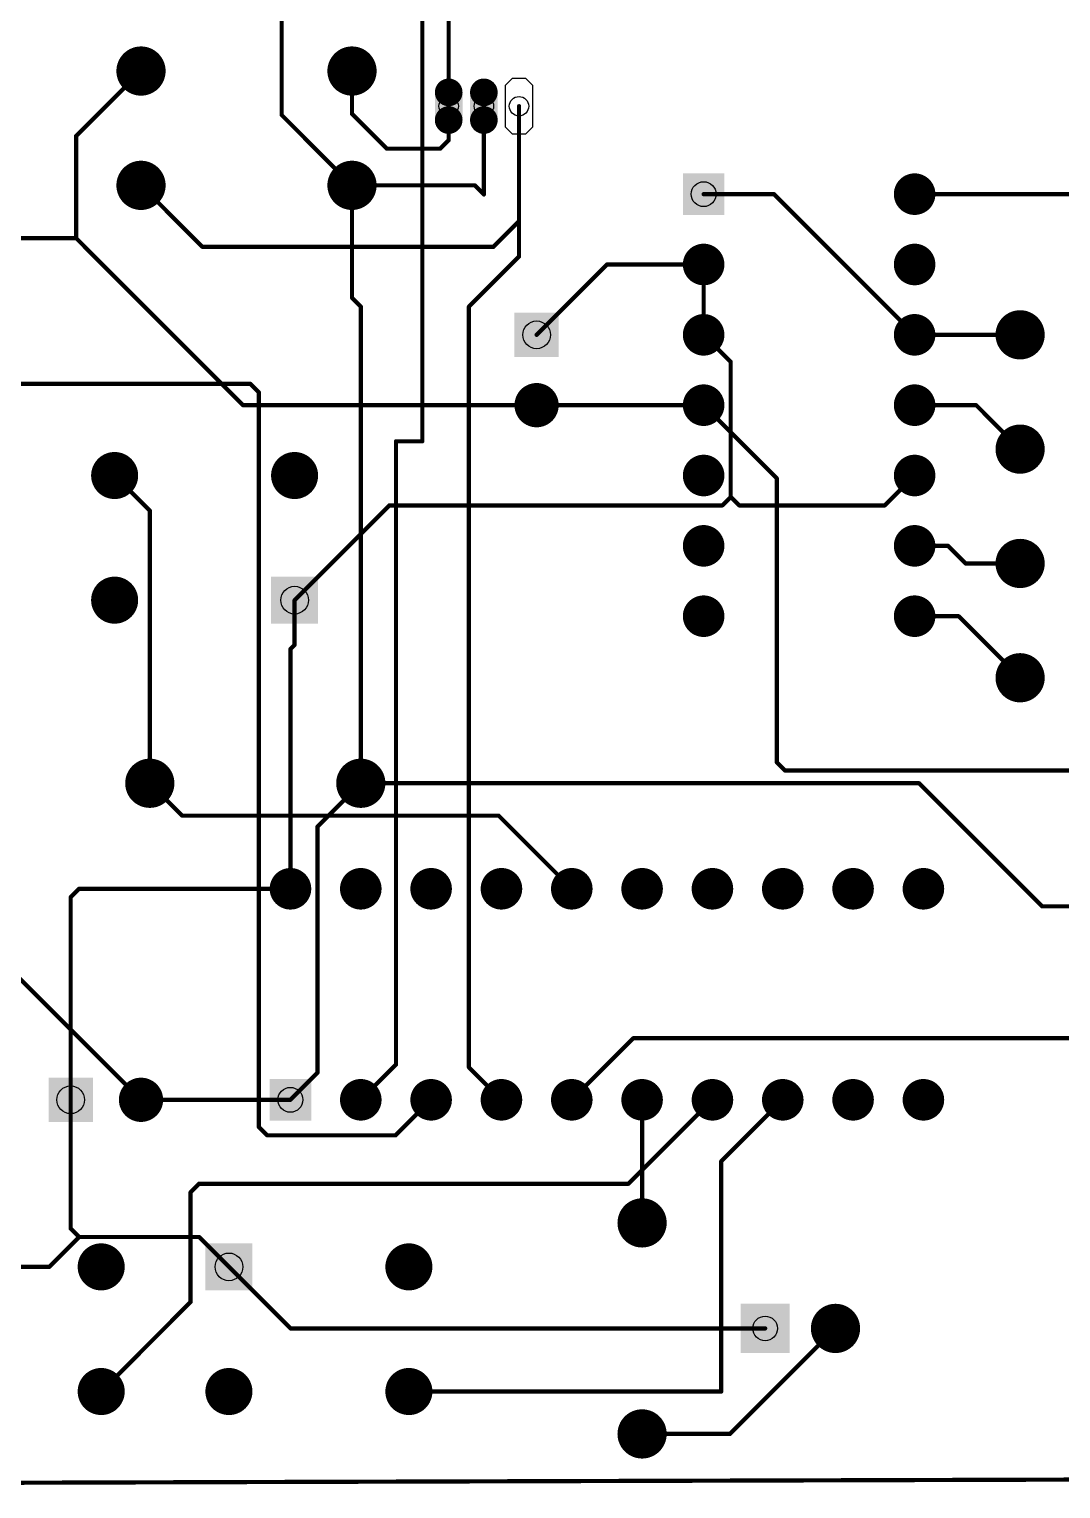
# Model space of a CAD drawing. Extents: x 0 to 4.18, y 0 to 3.93.
# Drawn here: x 1.891 to 3.358, y -0.003 to 2.072 of the extents above; entities that cross this region are included whole.
import ezdxf

# ---------------------------------------------------------------- set-up
doc = ezdxf.new("R2010")
doc.units = 0
for name, color, linetype in [('Board_Outline', 13, 'CONTINUOUS'), ('Bottom', 6, 'CONTINUOUS'), ('Drill_Bottom', 8, 'CONTINUOUS'), ('Drill_Top', 7, 'CONTINUOUS'), ('Top', 5, 'CONTINUOUS')]:
    doc.layers.add(name, color=color, linetype=linetype)

msp = doc.modelspace()

# ---------------------------------------------------------------- linework, layer by layer
at = {"layer": 'Board_Outline', "linetype": 'CONTINUOUS', "const_width": 0.006}
msp.add_lwpolyline([(0, 3.925), (4.1625, 3.925), (4.175, 0.0125), (0, 0), (0, 1.9), (0, 3.925)], dxfattribs=at)
at = {"layer": 'Bottom', "linetype": 'CONTINUOUS', "const_width": 0.006}
for points in [[(2.25, 1.95), (2.25, 2.4265)], [(2.4875, 2.1967), (2.4875, 1.9625)], [(2.45, 2.1393), (2.45, 1.4861)], [(2.35, 1.85), (2.25, 1.95)], [(2.5875, 1.9625), (2.5875, 1.7487)], [(2.35, 1.6903), (2.35, 1.85)], [(2.95, 1.8375), (2.85, 1.8375)], [(3.15, 1.6375), (2.95, 1.8375)], [(3.5035, 1.8375), (3.15, 1.8375)], [(2.5875, 1.7487), (2.5162, 1.6774)], [(2.85, 1.7375), (2.85, 1.6375)], [(2.3625, 1.6778), (2.35, 1.6903)], [(2.3625, 1), (2.3625, 1.6778)], [(2.5162, 1.6774), (2.5162, 0.5963)], [(1.3931, 1.5678), (2.2055, 1.5678)], [(2.2055, 1.5678), (2.2175, 1.5558)], [(2.2175, 1.5558), (2.2175, 0.5115)], [(2.85, 1.5375), (2.954, 1.4335)], [(2.45, 1.4861), (2.4125, 1.4861)], [(2.4125, 1.4861), (2.4125, 0.6)], [(2.0625, 1.3875), (2.0125, 1.4375)], [(2.954, 1.4335), (2.954, 1.03)], [(2.0625, 1), (2.0625, 1.3875)], [(2.2684, 1.1968), (2.2684, 1.2603)], [(2.2625, 1.1909), (2.2684, 1.1968)], [(2.2625, 0.85), (2.2625, 1.1909)], [(2.954, 1.03), (2.966, 1.018)], [(2.966, 1.018), (3.5609, 1.018)], [(2.301, 0.9385), (2.3625, 1)], [(2.301, 0.5885), (2.301, 0.9385)], [(1.8375, 0.7625), (2.05, 0.55)], [(2.4125, 0.6), (2.3625, 0.55)], [(2.2625, 0.55), (2.301, 0.5885)], [(2.5162, 0.5963), (2.5625, 0.55)], [(1.95, 0.55), (1.95, 0.367)], [(2.412, 0.4995), (2.4625, 0.55)], [(2.7625, 0.433), (2.7625, 0.55)], [(2.2175, 0.5115), (2.2295, 0.4995)], [(2.2295, 0.4995), (2.412, 0.4995)], [(2.7625, 0.375), (2.7625, 0.433)], [(2.7625, 0.433), (2.7625, 0.433)], [(1.9195, 0.3125), (1.962, 0.355)], [(1.95, 0.367), (1.962, 0.355)], [(1.962, 0.355), (2.1325, 0.355)], [(2.1325, 0.355), (2.175, 0.3125)], [(1.7375, 0.3125), (1.9195, 0.3125)], [(2.175, 0.3125), (2.2625, 0.225)], [(2.2625, 0.225), (2.9375, 0.225)]]:
    msp.add_lwpolyline(points, dxfattribs=at)
at = {"layer": 'Bottom', "linetype": 'CONTINUOUS'}
for points, const_width in [([(2.0675, 2.0125, 1), (2.0325, 2.0125, 1), (2.0675, 2.0125, 1)], 0.035), ([(2.3675, 2.0125, 1), (2.3325, 2.0125, 1), (2.3675, 2.0125, 1)], 0.035), ([(2.4973, 1.9822, 1), (2.4777, 1.9822, 1), (2.4973, 1.9822, 1)], 0.0197), ([(2.5473, 1.9822, 1), (2.5277, 1.9822, 1), (2.5473, 1.9822, 1)], 0.0197), ([(2.2485, 1.95, 1), (2.2515, 1.95, 1), (2.2485, 1.95, 1)], 0.003), ([(2.2485, 1.95, 1), (2.2515, 1.95, 1), (2.2485, 1.95, 1)], 0.003), ([(2.4973, 1.9428, 1), (2.4777, 1.9428, 1), (2.4973, 1.9428, 1)], 0.0197), ([(2.486, 1.9625, 1), (2.489, 1.9625, 1), (2.486, 1.9625, 1)], 0.003), ([(2.5473, 1.9428, 1), (2.5277, 1.9428, 1), (2.5473, 1.9428, 1)], 0.0197), ([(2.586, 1.9625, 1), (2.589, 1.9625, 1), (2.586, 1.9625, 1)], 0.003), ([(2.0675, 1.85, 1), (2.0325, 1.85, 1), (2.0675, 1.85, 1)], 0.035), ([(2.3675, 1.85, 1), (2.3325, 1.85, 1), (2.3675, 1.85, 1)], 0.035), ([(2.3485, 1.85, 1), (2.3515, 1.85, 1), (2.3485, 1.85, 1)], 0.003), ([(2.3485, 1.85, 1), (2.3515, 1.85, 1), (2.3485, 1.85, 1)], 0.003), ([(3.1648, 1.8375, 1), (3.1352, 1.8375, 1), (3.1648, 1.8375, 1)], 0.0295), ([(2.8485, 1.8375, 1), (2.8515, 1.8375, 1), (2.8485, 1.8375, 1)], 0.003), ([(2.9485, 1.8375, 1), (2.9515, 1.8375, 1), (2.9485, 1.8375, 1)], 0.003), ([(2.9485, 1.8375, 1), (2.9515, 1.8375, 1), (2.9485, 1.8375, 1)], 0.003), ([(3.1485, 1.8375, 1), (3.1515, 1.8375, 1), (3.1485, 1.8375, 1)], 0.003), ([(2.8648, 1.7375, 1), (2.8352, 1.7375, 1), (2.8648, 1.7375, 1)], 0.0295), ([(3.1648, 1.7375, 1), (3.1352, 1.7375, 1), (3.1648, 1.7375, 1)], 0.0295), ([(2.586, 1.7487, 1), (2.589, 1.7487, 1), (2.586, 1.7487, 1)], 0.003), ([(2.586, 1.7487, 1), (2.589, 1.7487, 1), (2.586, 1.7487, 1)], 0.003), ([(2.8485, 1.7375, 1), (2.8515, 1.7375, 1), (2.8485, 1.7375, 1)], 0.003), ([(2.3485, 1.6903, 1), (2.3515, 1.6903, 1), (2.3485, 1.6903, 1)], 0.003), ([(2.3485, 1.6903, 1), (2.3515, 1.6903, 1), (2.3485, 1.6903, 1)], 0.003), ([(2.361, 1.6778, 1), (2.364, 1.6778, 1), (2.361, 1.6778, 1)], 0.003), ([(2.361, 1.6778, 1), (2.364, 1.6778, 1), (2.361, 1.6778, 1)], 0.003), ([(2.5147, 1.6774, 1), (2.5177, 1.6774, 1), (2.5147, 1.6774, 1)], 0.003), ([(2.5147, 1.6774, 1), (2.5177, 1.6774, 1), (2.5147, 1.6774, 1)], 0.003), ([(2.8648, 1.6375, 1), (2.8352, 1.6375, 1), (2.8648, 1.6375, 1)], 0.0295), ([(3.1648, 1.6375, 1), (3.1352, 1.6375, 1), (3.1648, 1.6375, 1)], 0.0295), ([(3.3175, 1.6375, 1), (3.2825, 1.6375, 1), (3.3175, 1.6375, 1)], 0.035), ([(2.8485, 1.6375, 1), (2.8515, 1.6375, 1), (2.8485, 1.6375, 1)], 0.003), ([(3.1485, 1.6375, 1), (3.1515, 1.6375, 1), (3.1485, 1.6375, 1)], 0.003), ([(2.204, 1.5678, 1), (2.207, 1.5678, 1), (2.204, 1.5678, 1)], 0.003), ([(2.204, 1.5678, 1), (2.207, 1.5678, 1), (2.204, 1.5678, 1)], 0.003), ([(2.216, 1.5558, 1), (2.219, 1.5558, 1), (2.216, 1.5558, 1)], 0.003), ([(2.216, 1.5558, 1), (2.219, 1.5558, 1), (2.216, 1.5558, 1)], 0.003), ([(2.6282, 1.5375, 1), (2.5968, 1.5375, 1), (2.6282, 1.5375, 1)], 0.0315), ([(2.8648, 1.5375, 1), (2.8352, 1.5375, 1), (2.8648, 1.5375, 1)], 0.0295), ([(3.1648, 1.5375, 1), (3.1352, 1.5375, 1), (3.1648, 1.5375, 1)], 0.0295), ([(2.8485, 1.5375, 1), (2.8515, 1.5375, 1), (2.8485, 1.5375, 1)], 0.003), ([(3.3175, 1.475, 1), (3.2825, 1.475, 1), (3.3175, 1.475, 1)], 0.035), ([(2.411, 1.4861, 1), (2.414, 1.4861, 1), (2.411, 1.4861, 1)], 0.003), ([(2.411, 1.4861, 1), (2.414, 1.4861, 1), (2.411, 1.4861, 1)], 0.003), ([(2.4485, 1.4861, 1), (2.4515, 1.4861, 1), (2.4485, 1.4861, 1)], 0.003), ([(2.4485, 1.4861, 1), (2.4515, 1.4861, 1), (2.4485, 1.4861, 1)], 0.003), ([(2.0292, 1.4375, 1), (1.9958, 1.4375, 1), (2.0292, 1.4375, 1)], 0.0335), ([(2.2851, 1.4375, 1), (2.2517, 1.4375, 1), (2.2851, 1.4375, 1)], 0.0335), ([(2.8648, 1.4375, 1), (2.8352, 1.4375, 1), (2.8648, 1.4375, 1)], 0.0295), ([(3.1648, 1.4375, 1), (3.1352, 1.4375, 1), (3.1648, 1.4375, 1)], 0.0295), ([(2.011, 1.4375, 1), (2.014, 1.4375, 1), (2.011, 1.4375, 1)], 0.003), ([(2.9525, 1.4335, 1), (2.9555, 1.4335, 1), (2.9525, 1.4335, 1)], 0.003), ([(2.9525, 1.4335, 1), (2.9555, 1.4335, 1), (2.9525, 1.4335, 1)], 0.003), ([(2.061, 1.3875, 1), (2.064, 1.3875, 1), (2.061, 1.3875, 1)], 0.003), ([(2.061, 1.3875, 1), (2.064, 1.3875, 1), (2.061, 1.3875, 1)], 0.003), ([(2.8648, 1.3375, 1), (2.8352, 1.3375, 1), (2.8648, 1.3375, 1)], 0.0295), ([(3.1648, 1.3375, 1), (3.1352, 1.3375, 1), (3.1648, 1.3375, 1)], 0.0295), ([(3.3175, 1.3125, 1), (3.2825, 1.3125, 1), (3.3175, 1.3125, 1)], 0.035), ([(2.0292, 1.2603, 1), (1.9958, 1.2603, 1), (2.0292, 1.2603, 1)], 0.0335), ([(2.8648, 1.2375, 1), (2.8352, 1.2375, 1), (2.8648, 1.2375, 1)], 0.0295), ([(3.1648, 1.2375, 1), (3.1352, 1.2375, 1), (3.1648, 1.2375, 1)], 0.0295), ([(2.2669, 1.2603, 1), (2.2699, 1.2603, 1), (2.2669, 1.2603, 1)], 0.003), ([(2.261, 1.1909, 1), (2.264, 1.1909, 1), (2.261, 1.1909, 1)], 0.003), ([(2.261, 1.1909, 1), (2.264, 1.1909, 1), (2.261, 1.1909, 1)], 0.003), ([(2.2669, 1.1968, 1), (2.2699, 1.1968, 1), (2.2669, 1.1968, 1)], 0.003), ([(2.2669, 1.1968, 1), (2.2699, 1.1968, 1), (2.2669, 1.1968, 1)], 0.003), ([(3.3175, 1.15, 1), (3.2825, 1.15, 1), (3.3175, 1.15, 1)], 0.035), ([(2.08, 1, 1), (2.045, 1, 1), (2.08, 1, 1)], 0.035), ([(2.38, 1, 1), (2.345, 1, 1), (2.38, 1, 1)], 0.035), ([(2.9525, 1.03, 1), (2.9555, 1.03, 1), (2.9525, 1.03, 1)], 0.003), ([(2.9525, 1.03, 1), (2.9555, 1.03, 1), (2.9525, 1.03, 1)], 0.003), ([(2.9645, 1.018, 1), (2.9675, 1.018, 1), (2.9645, 1.018, 1)], 0.003), ([(2.9645, 1.018, 1), (2.9675, 1.018, 1), (2.9645, 1.018, 1)], 0.003), ([(2.061, 1, 1), (2.064, 1, 1), (2.061, 1, 1)], 0.003), ([(2.361, 1, 1), (2.364, 1, 1), (2.361, 1, 1)], 0.003), ([(2.361, 1, 1), (2.364, 1, 1), (2.361, 1, 1)], 0.003), ([(2.2995, 0.9385, 1), (2.3025, 0.9385, 1), (2.2995, 0.9385, 1)], 0.003), ([(2.2995, 0.9385, 1), (2.3025, 0.9385, 1), (2.2995, 0.9385, 1)], 0.003), ([(2.2773, 0.85, 1), (2.2477, 0.85, 1), (2.2773, 0.85, 1)], 0.0295), ([(2.3773, 0.85, 1), (2.3477, 0.85, 1), (2.3773, 0.85, 1)], 0.0295), ([(2.4773, 0.85, 1), (2.4477, 0.85, 1), (2.4773, 0.85, 1)], 0.0295), ([(2.5773, 0.85, 1), (2.5477, 0.85, 1), (2.5773, 0.85, 1)], 0.0295), ([(2.6773, 0.85, 1), (2.6477, 0.85, 1), (2.6773, 0.85, 1)], 0.0295), ([(2.7773, 0.85, 1), (2.7477, 0.85, 1), (2.7773, 0.85, 1)], 0.0295), ([(2.8773, 0.85, 1), (2.8477, 0.85, 1), (2.8773, 0.85, 1)], 0.0295), ([(2.9773, 0.85, 1), (2.9477, 0.85, 1), (2.9773, 0.85, 1)], 0.0295), ([(3.0773, 0.85, 1), (3.0477, 0.85, 1), (3.0773, 0.85, 1)], 0.0295), ([(3.1773, 0.85, 1), (3.1477, 0.85, 1), (3.1773, 0.85, 1)], 0.0295), ([(2.261, 0.85, 1), (2.264, 0.85, 1), (2.261, 0.85, 1)], 0.003), ([(2.411, 0.6, 1), (2.414, 0.6, 1), (2.411, 0.6, 1)], 0.003), ([(2.411, 0.6, 1), (2.414, 0.6, 1), (2.411, 0.6, 1)], 0.003), ([(2.0657, 0.55, 1), (2.0343, 0.55, 1), (2.0657, 0.55, 1)], 0.0315), ([(2.2995, 0.5885, 1), (2.3025, 0.5885, 1), (2.2995, 0.5885, 1)], 0.003), ([(2.2995, 0.5885, 1), (2.3025, 0.5885, 1), (2.2995, 0.5885, 1)], 0.003), ([(2.5147, 0.5963, 1), (2.5177, 0.5963, 1), (2.5147, 0.5963, 1)], 0.003), ([(2.5147, 0.5963, 1), (2.5177, 0.5963, 1), (2.5147, 0.5963, 1)], 0.003), ([(2.3773, 0.55, 1), (2.3477, 0.55, 1), (2.3773, 0.55, 1)], 0.0295), ([(2.4773, 0.55, 1), (2.4477, 0.55, 1), (2.4773, 0.55, 1)], 0.0295), ([(2.5773, 0.55, 1), (2.5477, 0.55, 1), (2.5773, 0.55, 1)], 0.0295), ([(2.6773, 0.55, 1), (2.6477, 0.55, 1), (2.6773, 0.55, 1)], 0.0295), ([(2.7773, 0.55, 1), (2.7477, 0.55, 1), (2.7773, 0.55, 1)], 0.0295), ([(2.8773, 0.55, 1), (2.8477, 0.55, 1), (2.8773, 0.55, 1)], 0.0295), ([(2.9773, 0.55, 1), (2.9477, 0.55, 1), (2.9773, 0.55, 1)], 0.0295), ([(3.0773, 0.55, 1), (3.0477, 0.55, 1), (3.0773, 0.55, 1)], 0.0295), ([(3.1773, 0.55, 1), (3.1477, 0.55, 1), (3.1773, 0.55, 1)], 0.0295), ([(1.9485, 0.55, 1), (1.9515, 0.55, 1), (1.9485, 0.55, 1)], 0.003), ([(2.0485, 0.55, 1), (2.0515, 0.55, 1), (2.0485, 0.55, 1)], 0.003), ([(2.261, 0.55, 1), (2.264, 0.55, 1), (2.261, 0.55, 1)], 0.003), ([(2.361, 0.55, 1), (2.364, 0.55, 1), (2.361, 0.55, 1)], 0.003), ([(2.461, 0.55, 1), (2.464, 0.55, 1), (2.461, 0.55, 1)], 0.003), ([(2.561, 0.55, 1), (2.564, 0.55, 1), (2.561, 0.55, 1)], 0.003), ([(2.761, 0.55, 1), (2.764, 0.55, 1), (2.761, 0.55, 1)], 0.003), ([(2.216, 0.5115, 1), (2.219, 0.5115, 1), (2.216, 0.5115, 1)], 0.003), ([(2.216, 0.5115, 1), (2.219, 0.5115, 1), (2.216, 0.5115, 1)], 0.003), ([(2.228, 0.4995, 1), (2.231, 0.4995, 1), (2.228, 0.4995, 1)], 0.003), ([(2.228, 0.4995, 1), (2.231, 0.4995, 1), (2.228, 0.4995, 1)], 0.003), ([(2.4105, 0.4995, 1), (2.4135, 0.4995, 1), (2.4105, 0.4995, 1)], 0.003), ([(2.4105, 0.4995, 1), (2.4135, 0.4995, 1), (2.4105, 0.4995, 1)], 0.003), ([(2.761, 0.433, 1), (2.764, 0.433, 1), (2.761, 0.433, 1)], 0.003), ([(2.761, 0.433, 1), (2.764, 0.433, 1), (2.761, 0.433, 1)], 0.003), ([(2.761, 0.433, 1), (2.764, 0.433, 1), (2.761, 0.433, 1)], 0.003), ([(2.78, 0.375, 1), (2.745, 0.375, 1), (2.78, 0.375, 1)], 0.035), ([(2.761, 0.375, 1), (2.764, 0.375, 1), (2.761, 0.375, 1)], 0.003), ([(1.9485, 0.367, 1), (1.9515, 0.367, 1), (1.9485, 0.367, 1)], 0.003), ([(1.9485, 0.367, 1), (1.9515, 0.367, 1), (1.9485, 0.367, 1)], 0.003), ([(1.9605, 0.355, 1), (1.9635, 0.355, 1), (1.9605, 0.355, 1)], 0.003), ([(1.9605, 0.355, 1), (1.9635, 0.355, 1), (1.9605, 0.355, 1)], 0.003), ([(1.9605, 0.355, 1), (1.9635, 0.355, 1), (1.9605, 0.355, 1)], 0.003), ([(2.131, 0.355, 1), (2.134, 0.355, 1), (2.131, 0.355, 1)], 0.003), ([(2.131, 0.355, 1), (2.134, 0.355, 1), (2.131, 0.355, 1)], 0.003), ([(2.0101, 0.3125, 1), (1.9767, 0.3125, 1), (2.0101, 0.3125, 1)], 0.0335), ([(2.4476, 0.3125, 1), (2.4142, 0.3125, 1), (2.4476, 0.3125, 1)], 0.0335), ([(1.918, 0.3125, 1), (1.921, 0.3125, 1), (1.918, 0.3125, 1)], 0.003), ([(1.918, 0.3125, 1), (1.921, 0.3125, 1), (1.918, 0.3125, 1)], 0.003), ([(2.1735, 0.3125, 1), (2.1765, 0.3125, 1), (2.1735, 0.3125, 1)], 0.003), ([(2.1735, 0.3125, 1), (2.1765, 0.3125, 1), (2.1735, 0.3125, 1)], 0.003), ([(3.055, 0.225, 1), (3.02, 0.225, 1), (3.055, 0.225, 1)], 0.035), ([(2.261, 0.225, 1), (2.264, 0.225, 1), (2.261, 0.225, 1)], 0.003), ([(2.261, 0.225, 1), (2.264, 0.225, 1), (2.261, 0.225, 1)], 0.003), ([(2.936, 0.225, 1), (2.939, 0.225, 1), (2.936, 0.225, 1)], 0.003), ([(2.0101, 0.1353, 1), (1.9767, 0.1353, 1), (2.0101, 0.1353, 1)], 0.0335), ([(2.1917, 0.1353, 1), (2.1583, 0.1353, 1), (2.1917, 0.1353, 1)], 0.0335), ([(2.4476, 0.1353, 1), (2.4142, 0.1353, 1), (2.4476, 0.1353, 1)], 0.0335), ([(2.78, 0.075, 1), (2.745, 0.075, 1), (2.78, 0.075, 1)], 0.035)]:
    msp.add_lwpolyline(points, format="xyb", dxfattribs=dict(at, const_width=const_width))
msp.add_lwpolyline([(2.6072, 1.992), (2.5973, 2.0019), (2.5777, 2.0019), (2.5678, 1.992), (2.5678, 1.933), (2.5777, 1.9231), (2.5973, 1.9231), (2.6072, 1.933), (2.6072, 1.992)], dxfattribs=at)
at = {"layer": 'Bottom'}
for points in [[(2.4678, 1.9822), (2.5072, 1.9822), (2.4678, 1.9428), (2.5072, 1.9428)], [(2.5178, 1.9822), (2.5572, 1.9822), (2.5178, 1.9428), (2.5572, 1.9428)], [(2.8205, 1.867), (2.8795, 1.867), (2.8205, 1.808), (2.8795, 1.808)], [(2.581, 1.669), (2.644, 1.669), (2.581, 1.606), (2.644, 1.606)], [(2.2349, 1.2938), (2.3019, 1.2938), (2.2349, 1.2269), (2.3019, 1.2269)], [(1.9185, 0.5815), (1.9815, 0.5815), (1.9185, 0.5185), (1.9815, 0.5185)], [(2.233, 0.5795), (2.292, 0.5795), (2.233, 0.5205), (2.292, 0.5205)], [(2.1415, 0.346), (2.2085, 0.346), (2.1415, 0.279), (2.2085, 0.279)], [(2.9025, 0.26), (2.9725, 0.26), (2.9025, 0.19), (2.9725, 0.19)]]:
    msp.add_solid(points, dxfattribs=at)
at = {"layer": 'Drill_Bottom'}
for centre, radius in [((2.05, 2.0125), 0.0175), ((2.35, 2.0125), 0.0175), ((2.4875, 1.9625), 0.0138), ((2.5375, 1.9625), 0.0138), ((2.5875, 1.9625), 0.0138), ((2.05, 1.85), 0.0175), ((2.35, 1.85), 0.0175), ((2.85, 1.8375), 0.0177), ((3.15, 1.8375), 0.0177), ((2.85, 1.7375), 0.0177), ((3.15, 1.7375), 0.0177), ((2.6125, 1.6375), 0.0197), ((2.85, 1.6375), 0.0177), ((3.15, 1.6375), 0.0177), ((3.3, 1.6375), 0.0175), ((2.6125, 1.5375), 0.0197), ((2.85, 1.5375), 0.0177), ((3.15, 1.5375), 0.0177), ((3.3, 1.475), 0.0175), ((2.0125, 1.4375), 0.0197), ((2.2684, 1.4375), 0.0197), ((2.85, 1.4375), 0.0177), ((3.15, 1.4375), 0.0177), ((2.85, 1.3375), 0.0177), ((3.15, 1.3375), 0.0177), ((3.3, 1.3125), 0.0175), ((2.0125, 1.2603), 0.0197), ((2.2684, 1.2603), 0.0197), ((2.85, 1.2375), 0.0177), ((3.15, 1.2375), 0.0177), ((3.3, 1.15), 0.0175), ((2.0625, 1), 0.0175), ((2.3625, 1), 0.0175), ((2.2625, 0.85), 0.0177), ((2.3625, 0.85), 0.0177), ((2.4625, 0.85), 0.0177), ((2.5625, 0.85), 0.0177), ((2.6625, 0.85), 0.0177), ((2.7625, 0.85), 0.0177), ((2.8625, 0.85), 0.0177), ((2.9625, 0.85), 0.0177), ((3.0625, 0.85), 0.0177), ((3.1625, 0.85), 0.0177), ((1.95, 0.55), 0.0197), ((2.05, 0.55), 0.0197), ((2.2625, 0.55), 0.0177), ((2.3625, 0.55), 0.0177), ((2.4625, 0.55), 0.0177), ((2.5625, 0.55), 0.0177), ((2.6625, 0.55), 0.0177), ((2.7625, 0.55), 0.0177), ((2.8625, 0.55), 0.0177), ((2.9625, 0.55), 0.0177), ((3.0625, 0.55), 0.0177), ((3.1625, 0.55), 0.0177), ((2.7625, 0.375), 0.0175), ((1.9934, 0.3125), 0.0197), ((2.175, 0.3125), 0.0197), ((2.4309, 0.3125), 0.0197), ((2.9375, 0.225), 0.0175), ((3.0375, 0.225), 0.0175), ((1.9934, 0.1353), 0.0197), ((2.175, 0.1353), 0.0197), ((2.4309, 0.1353), 0.0197), ((2.7625, 0.075), 0.0175)]:
    msp.add_circle(centre, radius, dxfattribs=at)
at = {"layer": 'Drill_Top'}
for centre, radius in [((2.05, 2.0125), 0.0175), ((2.35, 2.0125), 0.0175), ((2.4875, 1.9625), 0.0138), ((2.5375, 1.9625), 0.0138), ((2.5875, 1.9625), 0.0138), ((2.05, 1.85), 0.0175), ((2.35, 1.85), 0.0175), ((2.85, 1.8375), 0.0177), ((3.15, 1.8375), 0.0177), ((2.85, 1.7375), 0.0177), ((3.15, 1.7375), 0.0177), ((2.6125, 1.6375), 0.0197), ((2.85, 1.6375), 0.0177), ((3.15, 1.6375), 0.0177), ((3.3, 1.6375), 0.0175), ((2.6125, 1.5375), 0.0197), ((2.85, 1.5375), 0.0177), ((3.15, 1.5375), 0.0177), ((3.3, 1.475), 0.0175), ((2.0125, 1.4375), 0.0197), ((2.2684, 1.4375), 0.0197), ((2.85, 1.4375), 0.0177), ((3.15, 1.4375), 0.0177), ((2.85, 1.3375), 0.0177), ((3.15, 1.3375), 0.0177), ((3.3, 1.3125), 0.0175), ((2.0125, 1.2603), 0.0197), ((2.2684, 1.2603), 0.0197), ((2.85, 1.2375), 0.0177), ((3.15, 1.2375), 0.0177), ((3.3, 1.15), 0.0175), ((2.0625, 1), 0.0175), ((2.3625, 1), 0.0175), ((2.2625, 0.85), 0.0177), ((2.3625, 0.85), 0.0177), ((2.4625, 0.85), 0.0177), ((2.5625, 0.85), 0.0177), ((2.6625, 0.85), 0.0177), ((2.7625, 0.85), 0.0177), ((2.8625, 0.85), 0.0177), ((2.9625, 0.85), 0.0177), ((3.0625, 0.85), 0.0177), ((3.1625, 0.85), 0.0177), ((1.95, 0.55), 0.0197), ((2.05, 0.55), 0.0197), ((2.2625, 0.55), 0.0177), ((2.3625, 0.55), 0.0177), ((2.4625, 0.55), 0.0177), ((2.5625, 0.55), 0.0177), ((2.6625, 0.55), 0.0177), ((2.7625, 0.55), 0.0177), ((2.8625, 0.55), 0.0177), ((2.9625, 0.55), 0.0177), ((3.0625, 0.55), 0.0177), ((3.1625, 0.55), 0.0177), ((2.7625, 0.375), 0.0175), ((1.9934, 0.3125), 0.0197), ((2.175, 0.3125), 0.0197), ((2.4309, 0.3125), 0.0197), ((2.9375, 0.225), 0.0175), ((3.0375, 0.225), 0.0175), ((1.9934, 0.1353), 0.0197), ((2.175, 0.1353), 0.0197), ((2.4309, 0.1353), 0.0197), ((2.7625, 0.075), 0.0175)]:
    msp.add_circle(centre, radius, dxfattribs=at)
at = {"layer": 'Top', "linetype": 'CONTINUOUS'}
for points, const_width in [([(2.0675, 2.0125, 1), (2.0325, 2.0125, 1), (2.0675, 2.0125, 1)], 0.035), ([(2.3675, 2.0125, 1), (2.3325, 2.0125, 1), (2.3675, 2.0125, 1)], 0.035), ([(2.0485, 2.0125, 1), (2.0515, 2.0125, 1), (2.0485, 2.0125, 1)], 0.003), ([(2.3485, 2.0125, 1), (2.3515, 2.0125, 1), (2.3485, 2.0125, 1)], 0.003), ([(2.4973, 1.9822, 1), (2.4777, 1.9822, 1), (2.4973, 1.9822, 1)], 0.0197), ([(2.5473, 1.9822, 1), (2.5277, 1.9822, 1), (2.5473, 1.9822, 1)], 0.0197), ([(2.3485, 1.9516, 1), (2.3515, 1.9516, 1), (2.3485, 1.9516, 1)], 0.003), ([(2.3485, 1.9516, 1), (2.3515, 1.9516, 1), (2.3485, 1.9516, 1)], 0.003), ([(2.4973, 1.9428, 1), (2.4777, 1.9428, 1), (2.4973, 1.9428, 1)], 0.0197), ([(2.486, 1.9625, 1), (2.489, 1.9625, 1), (2.486, 1.9625, 1)], 0.003), ([(2.5473, 1.9428, 1), (2.5277, 1.9428, 1), (2.5473, 1.9428, 1)], 0.0197), ([(2.536, 1.9625, 1), (2.539, 1.9625, 1), (2.536, 1.9625, 1)], 0.003), ([(2.586, 1.9625, 1), (2.589, 1.9625, 1), (2.586, 1.9625, 1)], 0.003), ([(1.9562, 1.9202, 1), (1.9592, 1.9202, 1), (1.9562, 1.9202, 1)], 0.003), ([(1.9562, 1.9202, 1), (1.9592, 1.9202, 1), (1.9562, 1.9202, 1)], 0.003), ([(2.486, 1.9141, 1), (2.489, 1.9141, 1), (2.486, 1.9141, 1)], 0.003), ([(2.486, 1.9141, 1), (2.489, 1.9141, 1), (2.486, 1.9141, 1)], 0.003), ([(2.398, 1.9021, 1), (2.401, 1.9021, 1), (2.398, 1.9021, 1)], 0.003), ([(2.398, 1.9021, 1), (2.401, 1.9021, 1), (2.398, 1.9021, 1)], 0.003), ([(2.474, 1.9021, 1), (2.477, 1.9021, 1), (2.474, 1.9021, 1)], 0.003), ([(2.474, 1.9021, 1), (2.477, 1.9021, 1), (2.474, 1.9021, 1)], 0.003), ([(2.0675, 1.85, 1), (2.0325, 1.85, 1), (2.0675, 1.85, 1)], 0.035), ([(2.3675, 1.85, 1), (2.3325, 1.85, 1), (2.3675, 1.85, 1)], 0.035), ([(2.0485, 1.85, 1), (2.0515, 1.85, 1), (2.0485, 1.85, 1)], 0.003), ([(2.3485, 1.85, 1), (2.3515, 1.85, 1), (2.3485, 1.85, 1)], 0.003), ([(2.523, 1.85, 1), (2.526, 1.85, 1), (2.523, 1.85, 1)], 0.003), ([(2.523, 1.85, 1), (2.526, 1.85, 1), (2.523, 1.85, 1)], 0.003), ([(3.1648, 1.8375, 1), (3.1352, 1.8375, 1), (3.1648, 1.8375, 1)], 0.0295), ([(2.536, 1.837, 1), (2.539, 1.837, 1), (2.536, 1.837, 1)], 0.003), ([(2.536, 1.837, 1), (2.539, 1.837, 1), (2.536, 1.837, 1)], 0.003), ([(2.586, 1.799, 1), (2.589, 1.799, 1), (2.586, 1.799, 1)], 0.003), ([(2.586, 1.799, 1), (2.589, 1.799, 1), (2.586, 1.799, 1)], 0.003), ([(1.9562, 1.775, 1), (1.9592, 1.775, 1), (1.9562, 1.775, 1)], 0.003), ([(1.9562, 1.775, 1), (1.9592, 1.775, 1), (1.9562, 1.775, 1)], 0.003), ([(1.9562, 1.775, 1), (1.9592, 1.775, 1), (1.9562, 1.775, 1)], 0.003), ([(1.9562, 1.775, 1), (1.9592, 1.775, 1), (1.9562, 1.775, 1)], 0.003), ([(2.136, 1.7625, 1), (2.139, 1.7625, 1), (2.136, 1.7625, 1)], 0.003), ([(2.136, 1.7625, 1), (2.139, 1.7625, 1), (2.136, 1.7625, 1)], 0.003), ([(2.5495, 1.7625, 1), (2.5525, 1.7625, 1), (2.5495, 1.7625, 1)], 0.003), ([(2.5495, 1.7625, 1), (2.5525, 1.7625, 1), (2.5495, 1.7625, 1)], 0.003), ([(2.8648, 1.7375, 1), (2.8352, 1.7375, 1), (2.8648, 1.7375, 1)], 0.0295), ([(3.1648, 1.7375, 1), (3.1352, 1.7375, 1), (3.1648, 1.7375, 1)], 0.0295), ([(2.711, 1.7375, 1), (2.714, 1.7375, 1), (2.711, 1.7375, 1)], 0.003), ([(2.711, 1.7375, 1), (2.714, 1.7375, 1), (2.711, 1.7375, 1)], 0.003), ([(2.8485, 1.7375, 1), (2.8515, 1.7375, 1), (2.8485, 1.7375, 1)], 0.003), ([(2.8648, 1.6375, 1), (2.8352, 1.6375, 1), (2.8648, 1.6375, 1)], 0.0295), ([(3.1648, 1.6375, 1), (3.1352, 1.6375, 1), (3.1648, 1.6375, 1)], 0.0295), ([(3.3175, 1.6375, 1), (3.2825, 1.6375, 1), (3.3175, 1.6375, 1)], 0.035), ([(2.611, 1.6375, 1), (2.614, 1.6375, 1), (2.611, 1.6375, 1)], 0.003), ([(2.8485, 1.6375, 1), (2.8515, 1.6375, 1), (2.8485, 1.6375, 1)], 0.003), ([(3.1485, 1.6375, 1), (3.1515, 1.6375, 1), (3.1485, 1.6375, 1)], 0.003), ([(3.2985, 1.6375, 1), (3.3015, 1.6375, 1), (3.2985, 1.6375, 1)], 0.003), ([(2.887, 1.599, 1), (2.89, 1.599, 1), (2.887, 1.599, 1)], 0.003), ([(2.887, 1.599, 1), (2.89, 1.599, 1), (2.887, 1.599, 1)], 0.003), ([(2.6282, 1.5375, 1), (2.5968, 1.5375, 1), (2.6282, 1.5375, 1)], 0.0315), ([(2.8648, 1.5375, 1), (2.8352, 1.5375, 1), (2.8648, 1.5375, 1)], 0.0295), ([(3.1648, 1.5375, 1), (3.1352, 1.5375, 1), (3.1648, 1.5375, 1)], 0.0295), ([(2.1937, 1.5375, 1), (2.1967, 1.5375, 1), (2.1937, 1.5375, 1)], 0.003), ([(2.1937, 1.5375, 1), (2.1967, 1.5375, 1), (2.1937, 1.5375, 1)], 0.003), ([(2.611, 1.5375, 1), (2.614, 1.5375, 1), (2.611, 1.5375, 1)], 0.003), ([(2.611, 1.5375, 1), (2.614, 1.5375, 1), (2.611, 1.5375, 1)], 0.003), ([(2.8485, 1.5375, 1), (2.8515, 1.5375, 1), (2.8485, 1.5375, 1)], 0.003), ([(3.1485, 1.5375, 1), (3.1515, 1.5375, 1), (3.1485, 1.5375, 1)], 0.003), ([(3.236, 1.5375, 1), (3.239, 1.5375, 1), (3.236, 1.5375, 1)], 0.003), ([(3.236, 1.5375, 1), (3.239, 1.5375, 1), (3.236, 1.5375, 1)], 0.003), ([(3.3175, 1.475, 1), (3.2825, 1.475, 1), (3.3175, 1.475, 1)], 0.035), ([(3.2985, 1.475, 1), (3.3015, 1.475, 1), (3.2985, 1.475, 1)], 0.003), ([(2.0292, 1.4375, 1), (1.9958, 1.4375, 1), (2.0292, 1.4375, 1)], 0.0335), ([(2.2851, 1.4375, 1), (2.2517, 1.4375, 1), (2.2851, 1.4375, 1)], 0.0335), ([(2.8648, 1.4375, 1), (2.8352, 1.4375, 1), (2.8648, 1.4375, 1)], 0.0295), ([(3.1648, 1.4375, 1), (3.1352, 1.4375, 1), (3.1648, 1.4375, 1)], 0.0295), ([(3.1485, 1.4375, 1), (3.1515, 1.4375, 1), (3.1485, 1.4375, 1)], 0.003), ([(2.4016, 1.395, 1), (2.4046, 1.395, 1), (2.4016, 1.395, 1)], 0.003), ([(2.4016, 1.395, 1), (2.4046, 1.395, 1), (2.4016, 1.395, 1)], 0.003), ([(2.875, 1.395, 1), (2.878, 1.395, 1), (2.875, 1.395, 1)], 0.003), ([(2.875, 1.395, 1), (2.878, 1.395, 1), (2.875, 1.395, 1)], 0.003), ([(2.887, 1.407, 1), (2.89, 1.407, 1), (2.887, 1.407, 1)], 0.003), ([(2.887, 1.407, 1), (2.89, 1.407, 1), (2.887, 1.407, 1)], 0.003), ([(2.887, 1.407, 1), (2.89, 1.407, 1), (2.887, 1.407, 1)], 0.003), ([(2.899, 1.395, 1), (2.902, 1.395, 1), (2.899, 1.395, 1)], 0.003), ([(2.899, 1.395, 1), (2.902, 1.395, 1), (2.899, 1.395, 1)], 0.003), ([(3.106, 1.395, 1), (3.109, 1.395, 1), (3.106, 1.395, 1)], 0.003), ([(3.106, 1.395, 1), (3.109, 1.395, 1), (3.106, 1.395, 1)], 0.003), ([(2.8648, 1.3375, 1), (2.8352, 1.3375, 1), (2.8648, 1.3375, 1)], 0.0295), ([(3.1648, 1.3375, 1), (3.1352, 1.3375, 1), (3.1648, 1.3375, 1)], 0.0295), ([(3.1485, 1.3375, 1), (3.1515, 1.3375, 1), (3.1485, 1.3375, 1)], 0.003), ([(3.1959, 1.3375, 1), (3.1989, 1.3375, 1), (3.1959, 1.3375, 1)], 0.003), ([(3.1959, 1.3375, 1), (3.1989, 1.3375, 1), (3.1959, 1.3375, 1)], 0.003), ([(3.3175, 1.3125, 1), (3.2825, 1.3125, 1), (3.3175, 1.3125, 1)], 0.035), ([(3.2209, 1.3125, 1), (3.2239, 1.3125, 1), (3.2209, 1.3125, 1)], 0.003), ([(3.2209, 1.3125, 1), (3.2239, 1.3125, 1), (3.2209, 1.3125, 1)], 0.003), ([(3.2985, 1.3125, 1), (3.3015, 1.3125, 1), (3.2985, 1.3125, 1)], 0.003), ([(2.0292, 1.2603, 1), (1.9958, 1.2603, 1), (2.0292, 1.2603, 1)], 0.0335), ([(2.8648, 1.2375, 1), (2.8352, 1.2375, 1), (2.8648, 1.2375, 1)], 0.0295), ([(3.1648, 1.2375, 1), (3.1352, 1.2375, 1), (3.1648, 1.2375, 1)], 0.0295), ([(2.2669, 1.2603, 1), (2.2699, 1.2603, 1), (2.2669, 1.2603, 1)], 0.003), ([(3.1485, 1.2375, 1), (3.1515, 1.2375, 1), (3.1485, 1.2375, 1)], 0.003), ([(3.211, 1.2375, 1), (3.214, 1.2375, 1), (3.211, 1.2375, 1)], 0.003), ([(3.211, 1.2375, 1), (3.214, 1.2375, 1), (3.211, 1.2375, 1)], 0.003), ([(3.3175, 1.15, 1), (3.2825, 1.15, 1), (3.3175, 1.15, 1)], 0.035), ([(3.2985, 1.15, 1), (3.3015, 1.15, 1), (3.2985, 1.15, 1)], 0.003), ([(2.08, 1, 1), (2.045, 1, 1), (2.08, 1, 1)], 0.035), ([(2.38, 1, 1), (2.345, 1, 1), (2.38, 1, 1)], 0.035), ([(2.061, 1, 1), (2.064, 1, 1), (2.061, 1, 1)], 0.003), ([(2.361, 1, 1), (2.364, 1, 1), (2.361, 1, 1)], 0.003), ([(3.1549, 1, 1), (3.1579, 1, 1), (3.1549, 1, 1)], 0.003), ([(3.1549, 1, 1), (3.1579, 1, 1), (3.1549, 1, 1)], 0.003), ([(2.107, 0.954, 1), (2.11, 0.954, 1), (2.107, 0.954, 1)], 0.003), ([(2.107, 0.954, 1), (2.11, 0.954, 1), (2.107, 0.954, 1)], 0.003), ([(2.557, 0.954, 1), (2.56, 0.954, 1), (2.557, 0.954, 1)], 0.003), ([(2.557, 0.954, 1), (2.56, 0.954, 1), (2.557, 0.954, 1)], 0.003), ([(2.2773, 0.85, 1), (2.2477, 0.85, 1), (2.2773, 0.85, 1)], 0.0295), ([(2.3773, 0.85, 1), (2.3477, 0.85, 1), (2.3773, 0.85, 1)], 0.0295), ([(2.4773, 0.85, 1), (2.4477, 0.85, 1), (2.4773, 0.85, 1)], 0.0295), ([(2.5773, 0.85, 1), (2.5477, 0.85, 1), (2.5773, 0.85, 1)], 0.0295), ([(2.6773, 0.85, 1), (2.6477, 0.85, 1), (2.6773, 0.85, 1)], 0.0295), ([(2.7773, 0.85, 1), (2.7477, 0.85, 1), (2.7773, 0.85, 1)], 0.0295), ([(2.8773, 0.85, 1), (2.8477, 0.85, 1), (2.8773, 0.85, 1)], 0.0295), ([(2.9773, 0.85, 1), (2.9477, 0.85, 1), (2.9773, 0.85, 1)], 0.0295), ([(3.0773, 0.85, 1), (3.0477, 0.85, 1), (3.0773, 0.85, 1)], 0.0295), ([(3.1773, 0.85, 1), (3.1477, 0.85, 1), (3.1773, 0.85, 1)], 0.0295), ([(1.9605, 0.85, 1), (1.9635, 0.85, 1), (1.9605, 0.85, 1)], 0.003), ([(1.9605, 0.85, 1), (1.9635, 0.85, 1), (1.9605, 0.85, 1)], 0.003), ([(2.261, 0.85, 1), (2.264, 0.85, 1), (2.261, 0.85, 1)], 0.003), ([(2.661, 0.85, 1), (2.664, 0.85, 1), (2.661, 0.85, 1)], 0.003), ([(1.9485, 0.838, 1), (1.9515, 0.838, 1), (1.9485, 0.838, 1)], 0.003), ([(1.9485, 0.838, 1), (1.9515, 0.838, 1), (1.9485, 0.838, 1)], 0.003), ([(3.3299, 0.825, 1), (3.3329, 0.825, 1), (3.3299, 0.825, 1)], 0.003), ([(3.3299, 0.825, 1), (3.3329, 0.825, 1), (3.3299, 0.825, 1)], 0.003), ([(2.7485, 0.6375, 1), (2.7515, 0.6375, 1), (2.7485, 0.6375, 1)], 0.003), ([(2.7485, 0.6375, 1), (2.7515, 0.6375, 1), (2.7485, 0.6375, 1)], 0.003), ([(2.0657, 0.55, 1), (2.0343, 0.55, 1), (2.0657, 0.55, 1)], 0.0315), ([(2.3773, 0.55, 1), (2.3477, 0.55, 1), (2.3773, 0.55, 1)], 0.0295), ([(2.4773, 0.55, 1), (2.4477, 0.55, 1), (2.4773, 0.55, 1)], 0.0295), ([(2.5773, 0.55, 1), (2.5477, 0.55, 1), (2.5773, 0.55, 1)], 0.0295), ([(2.6773, 0.55, 1), (2.6477, 0.55, 1), (2.6773, 0.55, 1)], 0.0295), ([(2.7773, 0.55, 1), (2.7477, 0.55, 1), (2.7773, 0.55, 1)], 0.0295), ([(2.8773, 0.55, 1), (2.8477, 0.55, 1), (2.8773, 0.55, 1)], 0.0295), ([(2.9773, 0.55, 1), (2.9477, 0.55, 1), (2.9773, 0.55, 1)], 0.0295), ([(3.0773, 0.55, 1), (3.0477, 0.55, 1), (3.0773, 0.55, 1)], 0.0295), ([(3.1773, 0.55, 1), (3.1477, 0.55, 1), (3.1773, 0.55, 1)], 0.0295), ([(1.9485, 0.55, 1), (1.9515, 0.55, 1), (1.9485, 0.55, 1)], 0.003), ([(2.0485, 0.55, 1), (2.0515, 0.55, 1), (2.0485, 0.55, 1)], 0.003), ([(2.261, 0.55, 1), (2.264, 0.55, 1), (2.261, 0.55, 1)], 0.003), ([(2.661, 0.55, 1), (2.664, 0.55, 1), (2.661, 0.55, 1)], 0.003), ([(2.861, 0.55, 1), (2.864, 0.55, 1), (2.861, 0.55, 1)], 0.003), ([(2.961, 0.55, 1), (2.964, 0.55, 1), (2.961, 0.55, 1)], 0.003), ([(2.8735, 0.4625, 1), (2.8765, 0.4625, 1), (2.8735, 0.4625, 1)], 0.003), ([(2.8735, 0.4625, 1), (2.8765, 0.4625, 1), (2.8735, 0.4625, 1)], 0.003), ([(2.119, 0.4187, 1), (2.122, 0.4187, 1), (2.119, 0.4187, 1)], 0.003), ([(2.119, 0.4187, 1), (2.122, 0.4187, 1), (2.119, 0.4187, 1)], 0.003), ([(2.131, 0.4307, 1), (2.134, 0.4307, 1), (2.131, 0.4307, 1)], 0.003), ([(2.131, 0.4307, 1), (2.134, 0.4307, 1), (2.131, 0.4307, 1)], 0.003), ([(2.7417, 0.4307, 1), (2.7447, 0.4307, 1), (2.7417, 0.4307, 1)], 0.003), ([(2.7417, 0.4307, 1), (2.7447, 0.4307, 1), (2.7417, 0.4307, 1)], 0.003), ([(2.78, 0.375, 1), (2.745, 0.375, 1), (2.78, 0.375, 1)], 0.035), ([(2.0101, 0.3125, 1), (1.9767, 0.3125, 1), (2.0101, 0.3125, 1)], 0.0335), ([(2.4476, 0.3125, 1), (2.4142, 0.3125, 1), (2.4476, 0.3125, 1)], 0.0335), ([(2.119, 0.2625, 1), (2.122, 0.2625, 1), (2.119, 0.2625, 1)], 0.003), ([(2.119, 0.2625, 1), (2.122, 0.2625, 1), (2.119, 0.2625, 1)], 0.003), ([(3.055, 0.225, 1), (3.02, 0.225, 1), (3.055, 0.225, 1)], 0.035), ([(3.036, 0.225, 1), (3.039, 0.225, 1), (3.036, 0.225, 1)], 0.003), ([(2.0101, 0.1353, 1), (1.9767, 0.1353, 1), (2.0101, 0.1353, 1)], 0.0335), ([(2.1917, 0.1353, 1), (2.1583, 0.1353, 1), (2.1917, 0.1353, 1)], 0.0335), ([(2.4476, 0.1353, 1), (2.4142, 0.1353, 1), (2.4476, 0.1353, 1)], 0.0335), ([(1.9919, 0.1353, 1), (1.9949, 0.1353, 1), (1.9919, 0.1353, 1)], 0.003), ([(2.4294, 0.1353, 1), (2.4324, 0.1353, 1), (2.4294, 0.1353, 1)], 0.003), ([(2.8735, 0.1353, 1), (2.8765, 0.1353, 1), (2.8735, 0.1353, 1)], 0.003), ([(2.8735, 0.1353, 1), (2.8765, 0.1353, 1), (2.8735, 0.1353, 1)], 0.003), ([(2.78, 0.075, 1), (2.745, 0.075, 1), (2.78, 0.075, 1)], 0.035), ([(2.761, 0.075, 1), (2.764, 0.075, 1), (2.761, 0.075, 1)], 0.003), ([(2.886, 0.075, 1), (2.889, 0.075, 1), (2.886, 0.075, 1)], 0.003), ([(2.886, 0.075, 1), (2.889, 0.075, 1), (2.886, 0.075, 1)], 0.003)]:
    msp.add_lwpolyline(points, format="xyb", dxfattribs=dict(at, const_width=const_width))
at = {"layer": 'Top', "linetype": 'CONTINUOUS', "const_width": 0.006}
for points in [[(1.9577, 1.9202), (2.05, 2.0125)], [(2.35, 1.9516), (2.35, 2.0125)], [(2.3995, 1.9021), (2.35, 1.9516)], [(2.4875, 1.9625), (2.4875, 1.9141)], [(2.5375, 1.837), (2.5375, 1.9625)], [(2.5875, 1.9625), (2.5875, 1.799)], [(1.9577, 1.775), (1.9577, 1.9202)], [(2.4875, 1.9141), (2.4755, 1.9021)], [(2.4755, 1.9021), (2.3995, 1.9021)], [(2.1375, 1.7625), (2.05, 1.85)], [(2.35, 1.85), (2.5245, 1.85)], [(2.5245, 1.85), (2.5375, 1.837)], [(2.5875, 1.799), (2.551, 1.7625)], [(1.9577, 1.775), (1.7375, 1.775)], [(2.1952, 1.5375), (1.9577, 1.775)], [(1.9577, 1.775), (1.9577, 1.775)], [(2.551, 1.7625), (2.1375, 1.7625)], [(2.7125, 1.7375), (2.6125, 1.6375)], [(2.85, 1.7375), (2.7125, 1.7375)], [(2.85, 1.6375), (2.8885, 1.599)], [(3.15, 1.6375), (3.3, 1.6375)], [(2.8885, 1.599), (2.8885, 1.407)], [(2.6125, 1.5375), (2.1952, 1.5375)], [(2.85, 1.5375), (2.6125, 1.5375)], [(3.2375, 1.5375), (3.15, 1.5375)], [(3.3, 1.475), (3.2375, 1.5375)], [(3.1075, 1.395), (3.15, 1.4375)], [(2.2684, 1.2603), (2.4031, 1.395)], [(2.4031, 1.395), (2.8765, 1.395)], [(2.8765, 1.395), (2.8885, 1.407)], [(2.8885, 1.407), (2.9005, 1.395)], [(2.9005, 1.395), (3.1075, 1.395)], [(3.1974, 1.3375), (3.15, 1.3375)], [(3.2224, 1.3125), (3.1974, 1.3375)], [(3.3, 1.3125), (3.2224, 1.3125)], [(3.2125, 1.2375), (3.15, 1.2375)], [(3.3, 1.15), (3.2125, 1.2375)], [(2.0625, 1), (2.1085, 0.954)], [(2.3625, 1), (3.1564, 1)], [(3.1564, 1), (3.3314, 0.825)], [(2.1085, 0.954), (2.5585, 0.954)], [(2.5585, 0.954), (2.6625, 0.85)], [(1.962, 0.85), (1.95, 0.838)], [(2.2625, 0.85), (1.962, 0.85)], [(1.95, 0.838), (1.95, 0.55)], [(3.3314, 0.825), (3.5125, 0.825)], [(2.75, 0.6375), (2.6625, 0.55)], [(3.4375, 0.6375), (2.75, 0.6375)], [(2.2625, 0.55), (2.05, 0.55)], [(2.8625, 0.55), (2.7432, 0.4307)], [(2.875, 0.4625), (2.9625, 0.55)], [(2.875, 0.1353), (2.875, 0.4625)], [(2.1325, 0.4307), (2.1205, 0.4187)], [(2.1205, 0.4187), (2.1205, 0.2625)], [(2.7432, 0.4307), (2.1325, 0.4307)], [(2.1205, 0.2625), (1.9934, 0.1353)], [(3.0375, 0.225), (2.8875, 0.075)], [(2.4309, 0.1353), (2.875, 0.1353)], [(2.8875, 0.075), (2.7625, 0.075)]]:
    msp.add_lwpolyline(points, dxfattribs=at)
at = {"layer": 'Top', "linetype": 'CONTINUOUS'}
msp.add_lwpolyline([(2.6072, 1.992), (2.5973, 2.0019), (2.5777, 2.0019), (2.5678, 1.992), (2.5678, 1.933), (2.5777, 1.9231), (2.5973, 1.9231), (2.6072, 1.933), (2.6072, 1.992)], dxfattribs=at)
at = {"layer": 'Top'}
for points in [[(2.4678, 1.9822), (2.5072, 1.9822), (2.4678, 1.9428), (2.5072, 1.9428)], [(2.5178, 1.9822), (2.5572, 1.9822), (2.5178, 1.9428), (2.5572, 1.9428)], [(2.8205, 1.867), (2.8795, 1.867), (2.8205, 1.808), (2.8795, 1.808)], [(2.581, 1.669), (2.644, 1.669), (2.581, 1.606), (2.644, 1.606)], [(2.2349, 1.2938), (2.3019, 1.2938), (2.2349, 1.2269), (2.3019, 1.2269)], [(1.9185, 0.5815), (1.9815, 0.5815), (1.9185, 0.5185), (1.9815, 0.5185)], [(2.233, 0.5795), (2.292, 0.5795), (2.233, 0.5205), (2.292, 0.5205)], [(2.1415, 0.346), (2.2085, 0.346), (2.1415, 0.279), (2.2085, 0.279)], [(2.9025, 0.26), (2.9725, 0.26), (2.9025, 0.19), (2.9725, 0.19)]]:
    msp.add_solid(points, dxfattribs=at)

doc.saveas('drawing.dxf')
